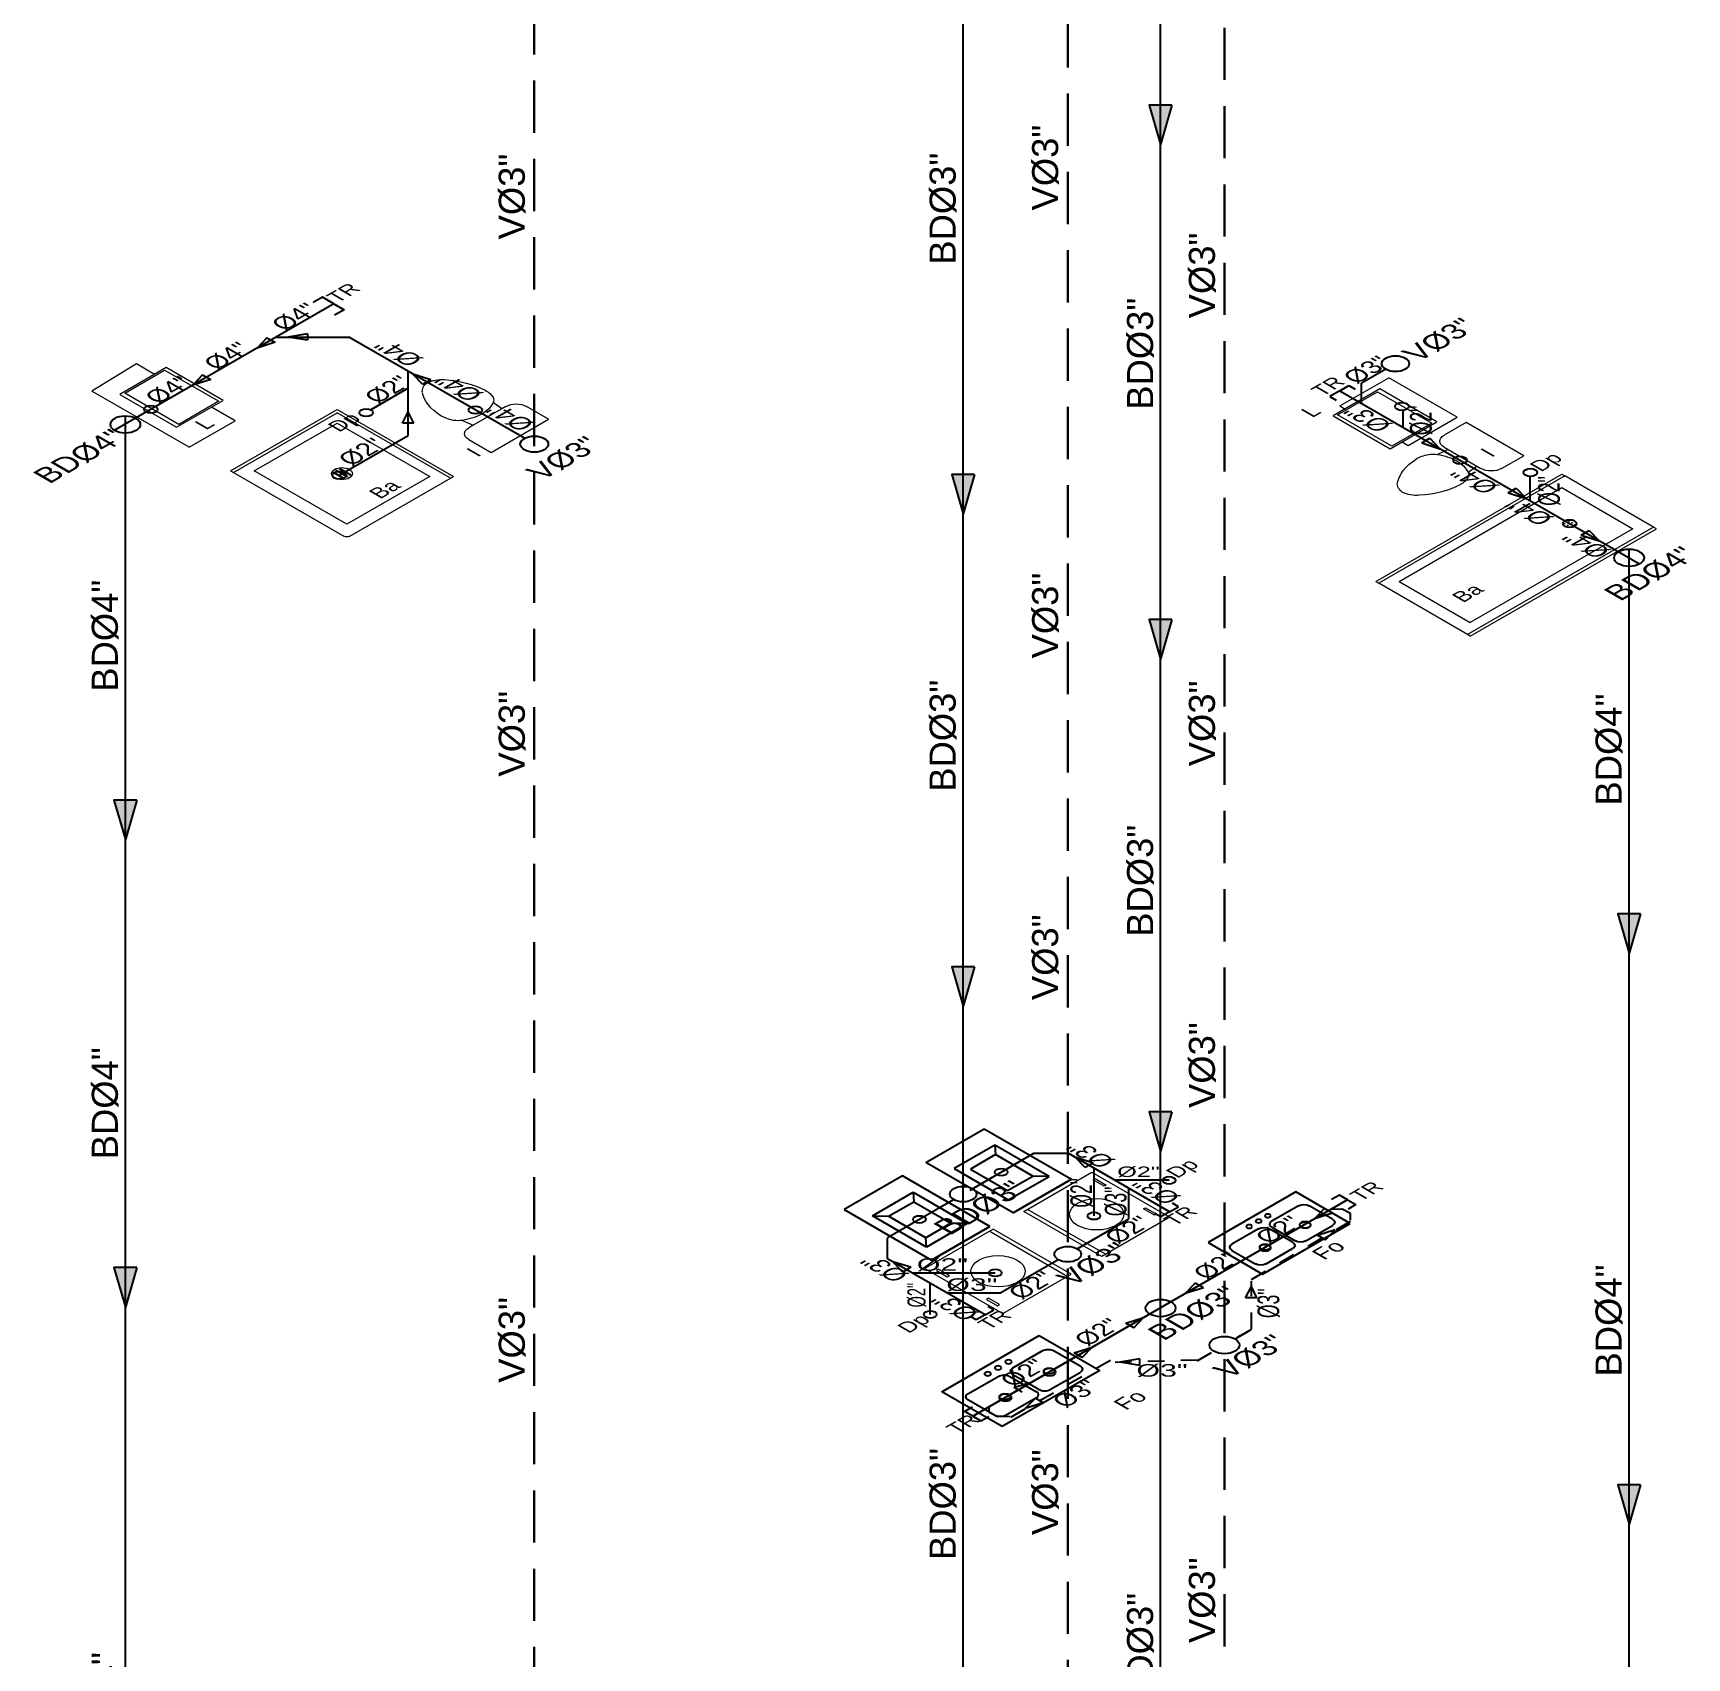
# Model space of a CAD drawing. Header units: feet. Extents: x 1019 to 2236, y -546 to 122.
# Drawn here: x 1086.13 to 1096.18, y -291.55 to -281.67 of the extents above; entities that cross this region are included whole.
import ezdxf

# ---------------------------------------------------------------- set-up
doc = ezdxf.new("R2010")
doc.units = ezdxf.units.FT
doc.header["$LTSCALE"] = 0.05
doc.header["$MEASUREMENT"] = 0
doc.linetypes.add('HIDDEN', pattern=[9.525, 6.35, -3.175])
for name, color, linetype, lineweight in [('AGUAFRIA', 5, 'HIDDEN', 30), ('COCINA', 8, 'Continuous', 25), ('FURN', 8, 'Continuous', 9), ('I-FURN', 8, 'Continuous', 0), ('P-SANR-FIXT', 8, 'Continuous', 9)]:
    doc.layers.add(name, color=color, linetype=linetype, lineweight=lineweight)
doc.layers.add('AGUASNEGRAS', color=4, linetype='Continuous')
doc.layers.add('TEXXT', color=2, linetype='Continuous')
doc.styles.add('DAMIAN', font='arial.ttf', dxfattribs={"height": 0.12})

msp = doc.modelspace()

# ---------------------------------------------------------------- hatches: boundary and pattern name
at = {"layer": 'AGUASNEGRAS'}
for points in [[(1092.91, -282.105), (1092.979, -282.344), (1093.048, -282.105)], [(1091.71, -284.35), (1091.779, -284.59), (1091.848, -284.35)], [(1092.91, -285.232), (1092.979, -285.472), (1093.048, -285.232)], [(1086.617, -286.33), (1086.686, -286.57), (1086.755, -286.33)], [(1095.758, -287.021), (1095.827, -287.261), (1095.896, -287.021)], [(1091.71, -287.343), (1091.779, -287.583), (1091.848, -287.343)], [(1092.91, -288.225), (1092.979, -288.465), (1093.048, -288.225)], [(1086.617, -289.173), (1086.686, -289.413), (1086.755, -289.173)], [(1095.758, -290.493), (1095.827, -290.733), (1095.896, -290.493)]]:
    msp.add_hatch(color=256, dxfattribs=at).paths.add_polyline_path(points)
at = {"layer": 'AGUASNEGRAS', "extrusion": (-8.32667e-17, 0.816497, 0.57735)}
msp.add_hatch(color=256, dxfattribs=at).paths.add_polyline_path([(-1087.794, 139.377), (-1087.674, 139.342), (-1087.794, 139.308)])
at = {"layer": 'AGUASNEGRAS', "extrusion": (2.58127e-15, 0.816497, 0.57735)}
for points in [[(-1087.596, 139.399), (-1087.487, 139.459), (-1087.547, 139.35)], [(-1087.205, 139.79), (-1087.096, 139.85), (-1087.156, 139.741)]]:
    msp.add_hatch(color=256, dxfattribs=at).paths.add_polyline_path(points)
at = {"layer": 'AGUASNEGRAS', "extrusion": (-2.66454e-15, 0.816497, 0.57735)}
for points in [[(-1088.495, 139.842), (-1088.434, 139.733), (-1088.544, 139.793)], [(-1092.52, 129.797), (-1092.46, 129.688), (-1092.569, 129.748)], [(-1093.975, 130.226), (-1093.915, 130.335), (-1094.024, 130.275)], [(-1091.412, 130.896), (-1091.351, 130.787), (-1091.46, 130.847)], [(-1093.19, 131.012), (-1093.129, 131.121), (-1093.239, 131.061)], [(-1092.218, 132.23), (-1092.156, 132.339), (-1092.266, 132.279)]]:
    msp.add_hatch(color=256, dxfattribs=at).paths.add_polyline_path(points)
at = {"layer": 'AGUASNEGRAS', "ltscale": 3, "extrusion": (0, 0.816497, 0.57735)}
h = msp.add_hatch(color=256, dxfattribs=at)
h.dxf.hatch_style = 1
edge = h.paths.add_edge_path()
edge.add_arc((-1094.446, 140.074), 0.0413, -135, 225)
h = msp.add_hatch(color=256, dxfattribs=at)
h.dxf.hatch_style = 1
edge = h.paths.add_edge_path()
edge.add_arc((-1086.686, 140.264), 0.091, -135, 225)
h = msp.add_hatch(color=256, dxfattribs=at)
h.dxf.hatch_style = 1
edge = h.paths.add_edge_path()
edge.add_arc((-1086.841, 140.105), 0.0413, 45, 405, ccw=False)
h = msp.add_hatch(color=256, dxfattribs=at)
h.dxf.hatch_style = 1
edge = h.paths.add_edge_path()
edge.add_arc((-1088.15, 140.14), 0.0413, 45, 405, ccw=False)
at = {"layer": 'AGUASNEGRAS', "extrusion": (-3.69149e-15, 0.816497, 0.57735)}
for points in [[(-1088.371, 140.249), (-1088.406, 140.129), (-1088.44, 140.249)], [(-1093.496, 131.15), (-1093.531, 131.03), (-1093.565, 131.15)]]:
    msp.add_hatch(color=256, dxfattribs=at).paths.add_polyline_path(points)
at = {"layer": 'AGUASNEGRAS', "ltscale": 3, "extrusion": (0, 0.816497, 0.57735)}
h = msp.add_hatch(color=256, dxfattribs=at)
h.dxf.hatch_style = 1
edge = h.paths.add_edge_path()
edge.add_arc((-1088.814, 140.112), 0.0413, 45, 405, ccw=False)
at = {"layer": 'AGUASNEGRAS', "extrusion": (2.66454e-15, 0.816497, 0.57735)}
for points in [[(-1094.616, 140.41), (-1094.676, 140.519), (-1094.567, 140.459)], [(-1095.141, 140.935), (-1095.201, 141.044), (-1095.092, 140.984)], [(-1095.585, 141.379), (-1095.646, 141.488), (-1095.536, 141.428)]]:
    msp.add_hatch(color=256, dxfattribs=at).paths.add_polyline_path(points)
at = {"layer": 'AGUASNEGRAS', "ltscale": 3, "extrusion": (0, 0.816497, 0.57735)}
h = msp.add_hatch(color=256, dxfattribs=at)
h.dxf.hatch_style = 1
edge = h.paths.add_edge_path()
edge.add_arc((-1094.799, 140.64), 0.0413, -135, 225)
h = msp.add_hatch(color=256, dxfattribs=at)
h.dxf.hatch_style = 1
edge = h.paths.add_edge_path()
edge.add_arc((-1095.227, 140.77), 0.0413, 45, 405, ccw=False)
h = msp.add_hatch(color=256, dxfattribs=at)
h.dxf.hatch_style = 1
edge = h.paths.add_edge_path()
edge.add_arc((-1087.986, 140.799), 0.0413, 45, 405, ccw=False)
h = msp.add_hatch(color=256, dxfattribs=at)
h.dxf.hatch_style = 1
edge = h.paths.add_edge_path()
edge.add_arc((-1095.466, 141.308), 0.0413, 45, 405, ccw=False)
h = msp.add_hatch(color=256, dxfattribs=at)
h.dxf.hatch_style = 1
edge = h.paths.add_edge_path()
edge.add_arc((-1095.827, 141.668), 0.091, -135, 225)
h = msp.add_hatch(color=256, dxfattribs=at)
h.dxf.hatch_style = 1
edge = h.paths.add_edge_path()
edge.add_arc((-1091.779, 130.076), 0.0815, -135, 225)
h = msp.add_hatch(color=256, dxfattribs=at)
h.dxf.hatch_style = 1
edge = h.paths.add_edge_path()
edge.add_arc((-1092.574, 130.306), 0.0388, -135, 225)
h = msp.add_hatch(color=256, dxfattribs=at)
h.dxf.hatch_style = 1
edge = h.paths.add_edge_path()
edge.add_arc((-1093.858, 130.401), 0.033, -135, 225)
h = msp.add_hatch(color=256, dxfattribs=at)
h.dxf.hatch_style = 1
edge = h.paths.add_edge_path()
edge.add_arc((-1093.614, 130.634), 0.033, -135, 225)
at = {"layer": 'AGUASNEGRAS', "extrusion": (-2.58127e-15, 0.816497, 0.57735)}
for points in [[(-1093.933, 130.515), (-1094.041, 130.454), (-1093.982, 130.564)], [(-1092.767, 131.435), (-1092.876, 131.374), (-1092.816, 131.484)], [(-1092.454, 131.747), (-1092.563, 131.687), (-1092.503, 131.796)], [(-1092.088, 132.113), (-1092.198, 132.053), (-1092.137, 132.162)]]:
    msp.add_hatch(color=256, dxfattribs=at).paths.add_polyline_path(points)
at = {"layer": 'AGUASNEGRAS', "ltscale": 3, "extrusion": (0, 0.816497, 0.57735)}
h = msp.add_hatch(color=256, dxfattribs=at)
h.dxf.hatch_style = 1
edge = h.paths.add_edge_path()
edge.add_arc((-1091.974, 130.906), 0.0388, -135, 225)
h = msp.add_hatch(color=256, dxfattribs=at)
h.dxf.hatch_style = 1
edge = h.paths.add_edge_path()
edge.add_arc((-1092.979, 131.276), 0.091, -135, 225)
at = {"layer": 'AGUASNEGRAS', "extrusion": (-5.55112e-17, 0.816497, 0.57735)}
msp.add_hatch(color=256, dxfattribs=at).paths.add_polyline_path([(-1092.852, 131.794), (-1092.732, 131.829), (-1092.852, 131.863)])
at = {"layer": 'AGUASNEGRAS', "ltscale": 3, "extrusion": (0, 0.816497, 0.57735)}
h = msp.add_hatch(color=256, dxfattribs=at)
h.dxf.hatch_style = 1
edge = h.paths.add_edge_path()
edge.add_arc((-1092.301, 131.94), 0.033, -135, 225)
h = msp.add_hatch(color=256, dxfattribs=at)
h.dxf.hatch_style = 1
edge = h.paths.add_edge_path()
edge.add_arc((-1092.032, 132.209), 0.033, -135, 225)

# ---------------------------------------------------------------- linework, layer by layer
at = {"layer": 'AGUAFRIA', "extrusion": (0, 0.816497, 0.57735)}
for p, q in [((1092.415, -300.449, -52.364), (1092.415, -274.921, -31.847)), ((1093.367, -301.001, -51.583), (1093.367, -275.473, -31.066)), ((1089.172, -306.085, -44.394), (1089.172, -277.371, -24.09))]:
    msp.add_line(p, q, dxfattribs=at)
at = {"layer": 'AGUASNEGRAS', "ltscale": 3, "extrusion": (0, 0.816497, 0.57735)}
for p, q in [((1091.779, -300.084, -52.881), (1091.779, -278.117, -37.348)), ((1092.979, -300.776, -51.901), (1092.979, -278.804, -36.365)), ((1087.885, -283.272, -30.157), (1087.827, -283.305, -30.11)), ((1087.953, -283.312, -30.101), (1087.885, -283.272, -30.157)), ((1087.953, -283.312, -30.101), (1086.619, -284.082, -29.012)), ((1087.953, -283.312, -30.101), (1088.016, -283.348, -30.05)), ((1088.016, -283.348, -30.05), (1087.958, -283.381, -30.003)), ((1087.604, -283.514, -29.816), (1088.044, -283.514, -29.816)), ((1089.112, -284.13, -28.943), (1088.044, -283.514, -29.816)), ((1088.406, -284.112, -28.969), (1088.406, -283.723, -29.52)), ((1094.068, -283.841, -29.352), (1094.124, -283.809, -29.398)), ((1094.124, -283.809, -29.398), (1094.162, -283.831, -29.366)), ((1094.348, -283.71, -29.538), (1094.2, -283.795, -29.417)), ((1094.2, -283.917, -29.244), (1094.2, -283.795, -29.417)), ((1088.406, -283.826, -29.373), (1088.179, -283.957, -29.188)), ((1094.068, -283.841, -29.352), (1094.008, -283.876, -29.303)), ((1094.008, -283.876, -29.303), (1094.046, -283.898, -29.271)), ((1094.068, -283.841, -29.352), (1095.891, -284.894, -27.864)), ((1086.686, -305.966, -44.562), (1086.686, -283.993, -29.026)), ((1094.453, -284.064, -29.038), (1094.453, -283.96, -29.185)), ((1087.989, -284.353, -28.629), (1088.406, -284.112, -28.969)), ((1095.226, -284.51, -28.407), (1095.226, -284.365, -28.611)), ((1095.827, -306.776, -43.416), (1095.827, -284.804, -27.879)), ((1091.821, -288.702, -44.885), (1092.209, -288.478, -45.202)), ((1092.209, -288.478, -45.202), (1092.418, -288.478, -45.202)), ((1093.034, -288.834, -44.699), (1092.418, -288.478, -45.202)), ((1092.574, -288.568, -45.074), (1092.574, -288.859, -44.663)), ((1093.031, -288.642, -44.969), (1092.703, -288.642, -44.969)), ((1092.784, -288.689, -44.903), (1092.784, -288.879, -44.635)), ((1094.067, -288.732, -44.843), (1094.019, -288.759, -44.804)), ((1094.116, -288.76, -44.803), (1094.067, -288.732, -44.843)), ((1091.721, -288.76, -44.803), (1091.32, -288.991, -44.476)), ((1091.837, -290.076, -42.942), (1094.114, -288.761, -44.801)), ((1093.034, -288.834, -44.699), (1092.98, -288.865, -44.655)), ((1093.034, -288.834, -44.699), (1093.087, -288.803, -44.743)), ((1093.087, -288.803, -44.743), (1093.052, -288.782, -44.771)), ((1094.116, -288.76, -44.803), (1094.167, -288.789, -44.762)), ((1094.167, -288.789, -44.762), (1094.119, -288.817, -44.723)), ((1092.472, -289.059, -44.381), (1092.784, -288.879, -44.635)), ((1092.98, -288.865, -44.655), (1092.945, -288.844, -44.684)), ((1091.32, -289.119, -44.296), (1091.32, -288.991, -44.476)), ((1091.912, -289.46, -43.813), (1091.32, -289.119, -44.296)), ((1092.357, -289.125, -44.286), (1092.009, -289.326, -44.002)), ((1091.47, -289.205, -44.173), (1091.974, -289.205, -44.173)), ((1091.579, -289.458, -43.816), (1091.579, -289.268, -44.084)), ((1091.68, -289.326, -44.002), (1092.009, -289.326, -44.002)), ((1091.912, -289.46, -43.813), (1091.965, -289.429, -43.856)), ((1091.965, -289.429, -43.856), (1091.93, -289.409, -43.885)), ((1091.858, -289.491, -43.769), (1091.823, -289.471, -43.798)), ((1091.854, -290.066, -42.956), (1092.913, -289.454, -43.821)), ((1091.912, -289.46, -43.813), (1091.858, -289.491, -43.769)), ((1091.788, -290.048, -42.982), (1091.835, -290.02, -43.021)), ((1091.837, -290.076, -42.942), (1091.788, -290.048, -42.982)), ((1091.837, -290.076, -42.942), (1091.887, -290.105, -42.9)), ((1091.887, -290.105, -42.9), (1091.935, -290.078, -42.939))]:
    msp.add_line(p, q, dxfattribs=at)
at = {"layer": 'AGUASNEGRAS', "extrusion": (0, 0.816497, 0.57735)}
for p, q in [((1087.794, -283.494, -29.844), (1087.674, -283.514, -29.816)), ((1087.794, -283.494, -29.844), (1087.794, -283.534, -29.787)), ((1087.547, -283.518, -29.809), (1087.487, -283.581, -29.72)), ((1087.596, -283.546, -29.769), (1087.487, -283.581, -29.72)), ((1087.547, -283.518, -29.809), (1087.596, -283.546, -29.769)), ((1087.794, -283.534, -29.787), (1087.674, -283.514, -29.816)), ((1087.156, -283.744, -29.49), (1087.096, -283.807, -29.401)), ((1087.205, -283.772, -29.45), (1087.096, -283.807, -29.401)), ((1087.156, -283.744, -29.49), (1087.205, -283.772, -29.45)), ((1088.544, -283.774, -29.447), (1088.434, -283.739, -29.497)), ((1088.495, -283.802, -29.408), (1088.434, -283.739, -29.497)), ((1088.544, -283.774, -29.447), (1088.495, -283.802, -29.408)), ((1088.371, -284.037, -29.075), (1088.406, -283.968, -29.173)), ((1088.44, -284.037, -29.075), (1088.406, -283.968, -29.173)), ((1088.44, -284.037, -29.075), (1088.371, -284.037, -29.075)), ((1094.567, -284.158, -28.904), (1094.616, -284.13, -28.944)), ((1094.567, -284.158, -28.904), (1094.676, -284.193, -28.855)), ((1094.616, -284.13, -28.944), (1094.676, -284.193, -28.855)), ((1095.092, -284.461, -28.475), (1095.141, -284.433, -28.515)), ((1095.092, -284.461, -28.475), (1095.201, -284.496, -28.426)), ((1095.141, -284.433, -28.515), (1095.201, -284.496, -28.426)), ((1095.536, -284.718, -28.113), (1095.585, -284.69, -28.152)), ((1095.585, -284.69, -28.152), (1095.646, -284.753, -28.063)), ((1095.536, -284.718, -28.113), (1095.646, -284.753, -28.063)), ((1092.569, -288.537, -45.118), (1092.46, -288.502, -45.167)), ((1092.52, -288.565, -45.078), (1092.46, -288.502, -45.167)), ((1092.569, -288.537, -45.118), (1092.52, -288.565, -45.078)), ((1093.975, -288.813, -44.728), (1093.915, -288.876, -44.639)), ((1094.024, -288.841, -44.688), (1093.975, -288.813, -44.728)), ((1094.024, -288.841, -44.688), (1093.915, -288.876, -44.639)), ((1093.933, -288.976, -44.489), (1094.041, -288.941, -44.539)), ((1093.982, -289.004, -44.449), (1093.933, -288.976, -44.489)), ((1093.982, -289.004, -44.449), (1094.041, -288.941, -44.539)), ((1091.46, -289.171, -44.221), (1091.351, -289.137, -44.27)), ((1091.412, -289.2, -44.181), (1091.351, -289.137, -44.27)), ((1091.46, -289.171, -44.221), (1091.412, -289.2, -44.181)), ((1093.19, -289.267, -44.086), (1093.129, -289.33, -43.997)), ((1093.239, -289.295, -44.046), (1093.129, -289.33, -43.997)), ((1093.239, -289.295, -44.046), (1093.19, -289.267, -44.086)), ((1093.496, -289.356, -43.981), (1093.531, -289.287, -44.079)), ((1093.565, -289.356, -43.981), (1093.531, -289.287, -44.079)), ((1093.565, -289.356, -43.981), (1093.496, -289.356, -43.981)), ((1092.767, -289.511, -43.741), (1092.876, -289.476, -43.79)), ((1092.816, -289.539, -43.701), (1092.767, -289.511, -43.741)), ((1092.816, -289.539, -43.701), (1092.876, -289.476, -43.79)), ((1092.454, -289.691, -43.486), (1092.563, -289.656, -43.535)), ((1092.503, -289.72, -43.446), (1092.454, -289.691, -43.486)), ((1092.503, -289.72, -43.446), (1092.563, -289.656, -43.535)), ((1092.852, -289.728, -43.454), (1092.732, -289.748, -43.426)), ((1092.852, -289.768, -43.398), (1092.852, -289.728, -43.454)), ((1092.852, -289.768, -43.398), (1092.732, -289.748, -43.426)), ((1092.088, -289.902, -43.187), (1092.198, -289.868, -43.236)), ((1092.137, -289.931, -43.147), (1092.088, -289.902, -43.187)), ((1092.218, -289.966, -43.089), (1092.156, -290.029, -43)), ((1092.266, -289.995, -43.048), (1092.156, -290.029, -43)), ((1092.266, -289.995, -43.048), (1092.218, -289.966, -43.089))]:
    msp.add_line(p, q, dxfattribs=at)
at = {"layer": 'AGUASNEGRAS', "color": 3, "linetype": 'HIDDEN', "ltscale": 0.3, "extrusion": (-0.034034, 0.834684, 0.549677)}
for p, q in [((1094.082, -288.817, -44.719), (1094.013, -288.819, -44.72)), ((1094.133, -288.843, -44.676), (1094.082, -288.817, -44.719)), ((1094.133, -288.884, -44.613), (1094.133, -288.843, -44.676)), ((1093.532, -289.546, -43.685), (1093.531, -289.256, -44.126))]:
    msp.add_line(p, q, dxfattribs=at)
at = {"layer": 'AGUASNEGRAS', "color": 3, "linetype": 'HIDDEN', "ltscale": 0.3, "extrusion": (0, 0.816497, 0.57735)}
for p, q in [((1093.531, -289.245, -44.117), (1094.133, -288.891, -44.618)), ((1093.532, -289.549, -43.687), (1093.431, -289.607, -43.605)), ((1093.432, -289.607, -43.605), (1093.535, -289.547, -43.689)), ((1092.675, -289.738, -43.419), (1092.063, -290.086, -42.927)), ((1093.202, -289.739, -43.418), (1093.303, -289.681, -43.5))]:
    msp.add_line(p, q, dxfattribs=at)
at = {"layer": 'AGUASNEGRAS', "color": 3, "linetype": 'HIDDEN', "ltscale": 0.3, "extrusion": (-0.033095, 0.835225, 0.548911)}
for p, q in [((1093.202, -289.736, -43.416), (1092.675, -289.75, -43.427)), ((1091.938, -290.055, -42.968), (1091.938, -290.017, -43.026)), ((1091.987, -290.081, -42.924), (1091.938, -290.055, -42.968)), ((1092.063, -290.079, -42.923), (1091.987, -290.081, -42.924))]:
    msp.add_line(p, q, dxfattribs=at)
at = {"layer": 'AGUASNEGRAS'}
for points, elevation in [([(1093.048, -282.105), (1092.91, -282.105), (1092.979, -282.344)], -38.868), ([(1093.048, -282.105), (1092.979, -282.344)], -38.868), ([(1091.848, -284.35), (1091.71, -284.35), (1091.779, -284.59)], -39.714), ([(1091.848, -284.35), (1091.779, -284.59)], -39.714), ([(1093.048, -285.232), (1092.91, -285.232), (1092.979, -285.472)], -38.868), ([(1093.048, -285.232), (1092.979, -285.472)], -38.868), ([(1086.755, -286.33), (1086.617, -286.33), (1086.686, -286.57)], -30.847), ([(1086.755, -286.33), (1086.686, -286.57)], -30.847), ([(1095.896, -287.021), (1095.758, -287.021), (1095.827, -287.261)], -29.617), ([(1095.896, -287.021), (1095.827, -287.261)], -29.617), ([(1091.848, -287.343), (1091.71, -287.343), (1091.779, -287.583)], -39.714), ([(1091.848, -287.343), (1091.779, -287.583)], -39.714), ([(1093.048, -288.225), (1092.91, -288.225), (1092.979, -288.465)], -38.868), ([(1093.048, -288.225), (1092.979, -288.465)], -38.868), ([(1086.755, -289.173), (1086.617, -289.173), (1086.686, -289.413)], -30.847), ([(1086.755, -289.173), (1086.686, -289.413)], -30.847), ([(1095.896, -290.493), (1095.758, -290.493), (1095.827, -290.733)], -32.072), ([(1095.896, -290.493), (1095.827, -290.733)], -32.072)]:
    msp.add_lwpolyline(points, dxfattribs=dict(at, elevation=elevation))
at = {"layer": 'AGUASNEGRAS', "ltscale": 3, "extrusion": (0, 0.816497, 0.57735)}
for centre, radius in [((-1094.407, 139.624, -248.702), 0.0837), ((-1086.686, 140.264, -248.702), 0.091), ((-1086.841, 140.105, -248.702), 0.0413), ((-1086.841, 140.105, -248.702), 0.0413), ((-1088.15, 140.14, -248.702), 0.0413), ((-1088.15, 140.14, -248.702), 0.0413), ((-1088.814, 140.112, -248.702), 0.0413), ((-1088.814, 140.112, -248.702), 0.0413), ((-1094.446, 140.074, -248.702), 0.0413), ((-1089.172, 140.471, -248.702), 0.0851), ((-1094.799, 140.64, -248.702), 0.0413), ((-1087.986, 140.799, -248.702), 0.0413), ((-1087.986, 140.799, -248.702), 0.0413), ((-1095.227, 140.77, -248.702), 0.0413), ((-1095.227, 140.77, -248.702), 0.0413), ((-1095.466, 141.308, -248.702), 0.0413), ((-1095.466, 141.308, -248.702), 0.0413), ((-1095.827, 141.668, -248.702), 0.091), ((-1092.01, 129.845, -261.638), 0.0388), ((-1093.031, 129.931, -261.638), 0.0388), ((-1091.779, 130.076, -261.638), 0.0815), ((-1092.574, 130.306, -261.638), 0.0388), ((-1091.513, 130.342, -261.638), 0.0388), ((-1093.858, 130.401, -261.638), 0.033), ((-1093.614, 130.634, -261.638), 0.033), ((-1092.415, 130.709, -261.638), 0.0815), ((-1091.974, 130.906, -261.638), 0.0388), ((-1091.579, 131.343, -261.638), 0.0388), ((-1092.979, 131.276, -261.638), 0.091), ((-1093.367, 131.666, -261.638), 0.091), ((-1092.301, 131.94, -261.638), 0.033), ((-1092.032, 132.209, -261.638), 0.033)]:
    msp.add_circle(centre, radius, dxfattribs=at)
at = {"layer": 'COCINA', "extrusion": (-1.67407e-12, -0.816497, -0.57735)}
for p, q in [((1091.552, -288.534, -45.123), (1091.907, -288.329, -45.413)), ((1091.907, -288.329, -45.413), (1092.437, -288.635, -44.98)), ((1091.972, -288.428, -45.272), (1091.724, -288.571, -45.07)), ((1091.972, -288.428, -45.272), (1091.976, -288.485, -45.191)), ((1092.301, -288.618, -45.004), (1091.972, -288.428, -45.272)), ((1092.082, -288.84, -44.69), (1091.552, -288.534, -45.123)), ((1091.976, -288.485, -45.191), (1091.823, -288.574, -45.066)), ((1092.202, -288.616, -45.007), (1091.976, -288.485, -45.191)), ((1091.724, -288.571, -45.07), (1092.053, -288.761, -44.801)), ((1091.823, -288.574, -45.066), (1092.049, -288.704, -44.882)), ((1092.049, -288.704, -44.882), (1092.202, -288.616, -45.007)), ((1092.053, -288.761, -44.801), (1092.301, -288.618, -45.004)), ((1092.082, -288.84, -44.69), (1092.437, -288.635, -44.98)), ((1092.437, -288.635, -44.98), (1092.082, -288.84, -44.69)), ((1092.301, -288.618, -45.004), (1092.202, -288.616, -45.007))]:
    msp.add_line(p, q, dxfattribs=at)
at = {"layer": 'COCINA', "extrusion": (-1.67494e-12, -0.816497, -0.57735)}
for p, q in [((1091.41, -288.615, -45.007), (1091.055, -288.82, -44.717)), ((1091.941, -288.922, -44.574), (1091.41, -288.615, -45.007)), ((1091.227, -288.858, -44.664), (1091.475, -288.715, -44.866)), ((1091.475, -288.715, -44.866), (1091.479, -288.772, -44.786)), ((1091.475, -288.715, -44.866), (1091.804, -288.905, -44.598)), ((1091.055, -288.82, -44.717), (1091.586, -289.127, -44.284)), ((1091.326, -288.86, -44.661), (1091.479, -288.772, -44.786)), ((1091.326, -288.86, -44.661), (1091.479, -288.772, -44.786)), ((1091.479, -288.772, -44.786), (1091.705, -288.903, -44.601)), ((1091.479, -288.772, -44.786), (1091.705, -288.903, -44.601)), ((1091.227, -288.858, -44.664), (1091.326, -288.86, -44.661)), ((1091.556, -289.048, -44.396), (1091.227, -288.858, -44.664)), ((1091.552, -288.991, -44.476), (1091.326, -288.86, -44.661)), ((1091.552, -288.991, -44.476), (1091.326, -288.86, -44.661)), ((1091.705, -288.903, -44.601), (1091.552, -288.991, -44.476)), ((1091.705, -288.903, -44.601), (1091.552, -288.991, -44.476)), ((1091.804, -288.905, -44.598), (1091.556, -289.048, -44.396)), ((1091.941, -288.922, -44.574), (1091.586, -289.127, -44.284)), ((1091.586, -289.127, -44.284), (1091.941, -288.922, -44.574)), ((1091.804, -288.905, -44.598), (1091.705, -288.903, -44.601)), ((1091.556, -289.048, -44.396), (1091.552, -288.991, -44.476))]:
    msp.add_line(p, q, dxfattribs=at)
at = {"layer": 'COCINA', "extrusion": (1.68297e-12, -0.816497, -0.57735)}
for p, q in [((1093.801, -288.713, -44.869), (1093.268, -289.021, -44.433)), ((1094.132, -288.904, -44.599), (1093.801, -288.713, -44.869)), ((1093.817, -288.797, -44.75), (1093.656, -288.89, -44.618)), ((1094.024, -288.879, -44.634), (1093.882, -288.797, -44.75)), ((1093.575, -288.937, -44.552), (1093.413, -289.03, -44.42)), ((1093.599, -289.212, -44.163), (1094.132, -288.904, -44.599)), ((1093.782, -289.019, -44.436), (1093.639, -288.937, -44.552)), ((1093.656, -288.928, -44.565), (1093.798, -289.01, -44.449)), ((1093.862, -289.01, -44.449), (1094.024, -288.917, -44.581)), ((1093.268, -289.021, -44.433), (1093.599, -289.212, -44.163)), ((1093.413, -289.068, -44.367), (1093.555, -289.15, -44.251)), ((1093.62, -289.15, -44.251), (1093.782, -289.057, -44.383))]:
    msp.add_line(p, q, dxfattribs=at)
at = {"layer": 'COCINA', "extrusion": (1.66245e-12, -0.816497, -0.57735)}
for p, q in [((1091.65, -289.928, -43.151), (1092.242, -289.586, -43.635)), ((1092.242, -289.586, -43.635), (1092.61, -289.798, -43.335)), ((1092.081, -289.783, -43.356), (1092.26, -289.679, -43.503)), ((1092.332, -289.679, -43.503), (1092.49, -289.77, -43.374)), ((1091.811, -289.938, -43.136), (1091.991, -289.835, -43.283)), ((1092.61, -289.798, -43.335), (1092.017, -290.14, -42.851)), ((1092.063, -289.835, -43.283), (1092.221, -289.926, -43.154)), ((1092.239, -289.915, -43.169), (1092.081, -289.824, -43.298)), ((1092.49, -289.812, -43.315), (1092.31, -289.915, -43.169)), ((1092.017, -290.14, -42.851), (1091.65, -289.928, -43.151)), ((1091.969, -290.071, -42.949), (1091.811, -289.98, -43.078)), ((1092.221, -289.967, -43.096), (1092.041, -290.071, -42.949))]:
    msp.add_line(p, q, dxfattribs=at)
at = {"layer": 'COCINA', "extrusion": (1.68297e-12, -0.816497, -0.57735)}
for centre, radius in [((1093.518, 130.417, 261.638), 0.0181), ((1093.575, 130.36, 261.638), 0.0181), ((1093.631, 130.304, 261.638), 0.0181), ((1093.858, 130.401, 261.638), 0.0343), ((1093.615, 130.643, 261.638), 0.0343)]:
    msp.add_circle(centre, radius, dxfattribs=at)
at = {"layer": 'COCINA', "extrusion": (1.66245e-12, -0.816497, -0.57735)}
for centre, radius in [((1092.054, 131.843, 261.638), 0.0201), ((1091.928, 131.969, 261.638), 0.0201), ((1091.991, 131.906, 261.638), 0.0201), ((1092.305, 131.951, 261.638), 0.0381), ((1092.036, 132.22, 261.638), 0.0381)]:
    msp.add_circle(centre, radius, dxfattribs=at)
at = {"layer": 'COCINA', "extrusion": (1.68297e-12, -0.816497, -0.57735)}
for centre, start, end in [((1093.85, 130.231, 261.638), 225, 315), ((1093.607, 130.474, 261.638), 225, 315), ((1093.688, 130.393, 261.638), 135, 225), ((1093.992, 130.373, 261.638), 315, 45), ((1093.446, 130.635, 261.638), 135, 225), ((1093.749, 130.616, 261.638), 315, 45), ((1093.83, 130.535, 261.638), 45, 135), ((1093.588, 130.777, 261.638), 45, 135)]:
    msp.add_arc(centre, 0.0457, start, end, dxfattribs=at)
at = {"layer": 'COCINA', "extrusion": (1.66245e-12, -0.816497, -0.57735)}
for centre, start, end in [((1092.296, 131.762, 261.638), 225, 315), ((1092.027, 132.032, 261.638), 225, 315), ((1092.117, 131.942, 261.638), 135, 225), ((1092.454, 131.92, 261.638), 315, 45), ((1091.847, 132.211, 261.638), 135, 225), ((1092.185, 132.189, 261.638), 315, 45), ((1092.275, 132.1, 261.638), 45, 135), ((1092.005, 132.369, 261.638), 45, 135)]:
    msp.add_arc(centre, 0.0508, start, end, dxfattribs=at)
at = {"layer": 'FURN', "extrusion": (0, 0.816497, 0.57735)}
for p, q in [((1092.147, -288.832, -44.701), (1092.561, -288.592, -45.04)), ((1092.561, -288.592, -45.04), (1093.036, -288.866, -44.653)), ((1092.621, -289.106, -44.314), (1092.147, -288.832, -44.701)), ((1092.644, -289.092, -44.333), (1092.17, -288.819, -44.72)), ((1093.036, -288.866, -44.653), (1092.621, -289.106, -44.314)), ((1091.961, -288.939, -44.55), (1091.547, -289.178, -44.211)), ((1092.412, -289.226, -44.144), (1091.938, -288.952, -44.531)), ((1092.436, -289.213, -44.163), (1091.961, -288.939, -44.55)), ((1091.547, -289.178, -44.211), (1092.021, -289.452, -43.824)), ((1092.021, -289.452, -43.824), (1092.436, -289.213, -44.163))]:
    msp.add_line(p, q, dxfattribs=at)
at = {"layer": 'FURN', "ltscale": 0.02, "extrusion": (0, 0.816497, 0.57735)}
for p, q in [((1092.569, -288.639, -44.974), (1092.581, -288.632, -44.983)), ((1092.581, -288.632, -44.983), (1092.648, -288.671, -44.929)), ((1092.636, -288.678, -44.919), (1092.569, -288.639, -44.974)), ((1092.648, -288.671, -44.929), (1092.636, -288.678, -44.919)), ((1092.875, -288.815, -44.724), (1092.887, -288.809, -44.734)), ((1092.942, -288.854, -44.67), (1092.875, -288.815, -44.724)), ((1092.887, -288.809, -44.734), (1092.954, -288.847, -44.679)), ((1092.954, -288.847, -44.679), (1092.942, -288.854, -44.67)), ((1091.628, -289.183, -44.205), (1091.616, -289.19, -44.195)), ((1091.616, -289.19, -44.195), (1091.682, -289.229, -44.14)), ((1091.695, -289.222, -44.15), (1091.628, -289.183, -44.205)), ((1091.682, -289.229, -44.14), (1091.695, -289.222, -44.15)), ((1091.933, -289.359, -43.955), (1091.921, -289.366, -43.946)), ((1091.921, -289.366, -43.946), (1091.988, -289.405, -43.891)), ((1092, -289.398, -43.901), (1091.933, -289.359, -43.955)), ((1091.988, -289.405, -43.891), (1092, -289.398, -43.901))]:
    msp.add_line(p, q, dxfattribs=at)
for centre in [(-1092.591, 130.289, -261.638), (-1091.991, 130.889, -261.638)]:
    msp.add_circle(centre, 0.165, dxfattribs=at)
at = {"layer": 'I-FURN', "extrusion": (-1.67488e-12, -0.816497, -0.57735)}
for p, q in [((1086.935, -283.7, -29.552), (1086.652, -283.863, -29.321)), ((1086.863, -283.741, -29.493), (1086.753, -283.678, -29.583)), ((1087.281, -283.9, -29.27), (1086.935, -283.7, -29.552)), ((1086.682, -283.855, -29.332), (1086.925, -283.715, -29.531)), ((1086.925, -283.715, -29.531), (1087.255, -283.905, -29.262)), ((1086.652, -283.863, -29.321), (1086.998, -284.063, -29.039)), ((1087.012, -284.046, -29.063), (1086.682, -283.855, -29.332)), ((1086.998, -284.063, -29.039), (1087.281, -283.9, -29.27)), ((1087.255, -283.905, -29.262), (1087.012, -284.046, -29.063)), ((1087.353, -284.024, -29.094), (1087.209, -283.941, -29.211)), ((1087.075, -284.184, -28.867), (1087.353, -284.024, -29.094))]:
    msp.add_line(p, q, dxfattribs=at)
at = {"layer": 'I-FURN', "extrusion": (-1.67499e-12, -0.816497, -0.57735)}
for p, q in [((1094.069, -283.933, -29.222), (1094.366, -283.762, -29.465)), ((1094.781, -284.001, -29.126), (1094.366, -283.762, -29.465)), ((1094.312, -283.83, -29.368), (1094.029, -283.993, -29.137)), ((1094.055, -283.987, -29.146), (1094.298, -283.847, -29.344)), ((1094.298, -283.847, -29.344), (1094.628, -284.037, -29.075)), ((1094.658, -284.029, -29.086), (1094.312, -283.83, -29.368)), ((1094.029, -283.993, -29.137), (1094.375, -284.193, -28.855)), ((1094.385, -284.178, -28.876), (1094.055, -283.987, -29.146)), ((1094.069, -283.933, -29.222), (1094.101, -283.952, -29.196)), ((1094.484, -284.173, -28.883), (1094.781, -284.001, -29.126)), ((1094.375, -284.193, -28.855), (1094.658, -284.029, -29.086)), ((1094.628, -284.037, -29.075), (1094.385, -284.178, -28.876)), ((1094.447, -284.151, -28.914), (1094.484, -284.173, -28.883))]:
    msp.add_line(p, q, dxfattribs=at)
at = {"layer": 'P-SANR-FIXT', "extrusion": (0, 0.816497, 0.57735)}
for p, q in [((1086.753, -283.678, -29.583), (1086.483, -283.843, -29.35)), ((1087.075, -284.184, -28.867), (1086.483, -283.843, -29.35)), ((1088.051, -284.725, -28.102), (1088.68, -284.362, -28.615))]:
    msp.add_line(p, q, dxfattribs=at)
at = {"layer": 'P-SANR-FIXT', "extrusion": (-1.67494e-12, -0.816497, -0.57735)}
for p, q in [((1087.326, -284.327, -28.665), (1087.973, -283.954, -29.193)), ((1087.344, -284.338, -28.65), (1087.973, -283.975, -29.163)), ((1087.973, -283.954, -29.193), (1088.68, -284.362, -28.615)), ((1088.662, -284.373, -28.601), (1087.973, -283.975, -29.163)), ((1087.47, -284.327, -28.665), (1087.973, -284.037, -29.075)), ((1087.973, -284.037, -29.075), (1088.536, -284.362, -28.615)), ((1094.837, -284.033, -29.08), (1094.702, -284.111, -28.971)), ((1095.187, -284.236, -28.795), (1094.837, -284.033, -29.08)), ((1094.727, -284.198, -28.847), (1094.662, -284.228, -28.805)), ((1094.702, -284.184, -28.868), (1094.727, -284.198, -28.847)), ((1094.727, -284.198, -28.847), (1094.901, -284.299, -28.705)), ((1094.849, -284.336, -28.652), (1094.901, -284.299, -28.705)), ((1094.901, -284.299, -28.705), (1094.926, -284.313, -28.685)), ((1095.052, -284.313, -28.685), (1095.187, -284.236, -28.795)), ((1087.326, -284.327, -28.665), (1087.344, -284.338, -28.65)), ((1087.344, -284.338, -28.65), (1088.015, -284.725, -28.102)), ((1088.033, -284.653, -28.205), (1087.47, -284.327, -28.665)), ((1088.012, -284.376, -28.596), (1087.949, -284.339, -28.648)), ((1087.955, -284.336, -28.653), (1088.018, -284.372, -28.601)), ((1088.031, -284.365, -28.612), (1087.968, -284.328, -28.663)), ((1087.974, -284.325, -28.668), (1088.037, -284.361, -28.617)), ((1088.05, -284.354, -28.628), (1087.987, -284.317, -28.679)), ((1087.994, -284.314, -28.684), (1088.057, -284.35, -28.633)), ((1088.536, -284.362, -28.615), (1088.033, -284.653, -28.205)), ((1094.287, -285.001, -27.713), (1095.418, -284.347, -28.636)), ((1095.436, -284.358, -28.622), (1094.305, -285.011, -27.698)), ((1095.418, -284.347, -28.636), (1095.436, -284.358, -28.622)), ((1095.418, -284.347, -28.636), (1095.436, -284.358, -28.622)), ((1095.976, -284.67, -28.181), (1095.436, -284.358, -28.622)), ((1094.43, -285.001, -27.713), (1095.418, -284.43, -28.519)), ((1095.418, -284.43, -28.519), (1095.85, -284.68, -28.166)), ((1095.85, -284.68, -28.166), (1094.862, -285.25, -27.36))]:
    msp.add_line(p, q, dxfattribs=at)
at = {"layer": 'P-SANR-FIXT', "extrusion": (-1.67499e-12, -0.816497, -0.57735)}
for p, q in [((1088.974, -283.951, -29.198), (1088.8, -284.051, -29.056)), ((1088.974, -283.951, -29.198), (1088.922, -283.913, -29.251)), ((1088.999, -283.936, -29.218), (1088.974, -283.951, -29.198)), ((1089.259, -284.014, -29.108), (1089.125, -283.936, -29.218)), ((1088.735, -284.021, -29.098), (1088.8, -284.051, -29.056)), ((1088.8, -284.051, -29.056), (1088.774, -284.066, -29.035)), ((1088.909, -284.216, -28.822), (1089.259, -284.014, -29.108)), ((1088.774, -284.138, -28.932), (1088.909, -284.216, -28.822))]:
    msp.add_line(p, q, dxfattribs=at)
at = {"layer": 'P-SANR-FIXT', "extrusion": (-1.67368e-12, -0.816497, -0.57735)}
for p, q in [((1095.976, -284.67, -28.181), (1094.844, -285.323, -27.257)), ((1094.862, -285.333, -27.242), (1095.994, -284.68, -28.166)), ((1095.994, -284.68, -28.166), (1095.976, -284.67, -28.181))]:
    msp.add_line(p, q, dxfattribs=at)
at = {"layer": 'P-SANR-FIXT', "extrusion": (1.67368e-12, -0.816497, -0.57735)}
for p, q in [((1094.287, -285.001, -27.713), (1094.305, -285.011, -27.698)), ((1094.844, -285.323, -27.257), (1094.305, -285.011, -27.698)), ((1094.43, -285.001, -27.713), (1094.862, -285.25, -27.36))]:
    msp.add_line(p, q, dxfattribs=at)
at = {"layer": 'P-SANR-FIXT', "extrusion": (1.67494e-12, -0.816497, -0.57735)}
msp.add_line((1094.862, -285.333, -27.242), (1094.844, -285.323, -27.257), dxfattribs=at)
at = {"layer": 'P-SANR-FIXT', "extrusion": (-1.67499e-12, -0.816497, -0.57735)}
for centre, radius, start, end in [((1088.627, 139.91, 248.702), 0.136, 173.5058, 220.219), ((1088.611, 139.926, 248.702), 0.136, 229.781, 276.4942), ((1088.576, 140.23, 248.702), 0.441, 276.4942, 312.291), ((1088.93, 139.876, 248.702), 0.441, 137.709, 173.5058), ((1088.761, 140.027, 248.702), 0.167, 312.291, 343.9404), ((1088.826, 140.008, 248.702), 0.0995, 343.9404, 15.1019), ((1088.728, 140.06, 248.702), 0.167, 106.0596, 137.709), ((1088.665, 139.964, 248.702), 0.266, 45.1019, 74.8981), ((1088.665, 139.965, 248.702), 0.266, 15.1019, 44.8981), ((1089.062, 140.137, 248.702), 0.0889, 225, 315), ((1088.709, 140.125, 248.702), 0.0995, 74.8981, 106.0596), ((1088.837, 140.361, 248.702), 0.0889, 135, 225)]:
    msp.add_arc(centre, radius, start, end, dxfattribs=at)
at = {"layer": 'P-SANR-FIXT', "extrusion": (-1.67494e-12, -0.816497, -0.57735)}
for centre, radius, start, end in [((1094.765, 140.44, 248.702), 0.0889, 135, 225), ((1088.003, 140.782, 248.702), 0.0635, 225, 45), ((1088.003, 140.782, 248.702), 0.0635, 225, 45), ((1087.991, 140.731, 248.702), 0.00444, 135, 315), ((1094.858, 140.926, 248.702), 0.441, 186.4942, 222.291), ((1094.655, 140.741, 248.702), 0.167, 222.291, 253.9404), ((1094.636, 140.676, 248.702), 0.0995, 253.9404, 285.1019), ((1094.593, 140.837, 248.702), 0.266, 285.1019, 314.8981), ((1094.592, 140.837, 248.702), 0.266, 315.1019, 344.8981), ((1088.003, 140.782, 248.702), 0.0635, 45, 225), ((1088.003, 140.782, 248.702), 0.0635, 45, 225), ((1087.952, 140.77, 248.702), 0.00444, 135, 315), ((1087.971, 140.75, 248.702), 0.00444, 135, 315), ((1088.015, 140.833, 248.702), 0.00444, 315, 135), ((1088.034, 140.813, 248.702), 0.00444, 315, 135), ((1088.054, 140.794, 248.702), 0.00444, 315, 135), ((1094.554, 140.891, 248.702), 0.136, 139.781, 186.4942), ((1094.504, 140.572, 248.702), 0.441, 47.709, 83.5058), ((1094.688, 140.774, 248.702), 0.167, 16.0596, 47.709), ((1094.753, 140.793, 248.702), 0.0995, 344.8981, 16.0596), ((1094.989, 140.665, 248.702), 0.0889, 45, 135), ((1094.538, 140.875, 248.702), 0.136, 83.5058, 130.219), ((1095.436, 141.306, 248.702), 0.00444, 45, 225), ((1095.455, 141.325, 248.702), 0.00444, 45, 225), ((1095.463, 141.279, 248.702), 0.00444, 45, 225), ((1095.474, 141.345, 248.702), 0.00444, 45, 225), ((1095.482, 141.298, 248.702), 0.00444, 45, 225), ((1095.501, 141.318, 248.702), 0.00444, 45, 225), ((1088.033, 141.423, 248.702), 0.0254, 45, 135)]:
    msp.add_arc(centre, radius, start, end, dxfattribs=at)

# ---------------------------------------------------------------- texts
at = {"layer": 'TEXXT', "extrusion": (0, 0.816497, 0.57735), "style": 'DAMIAN'}
for s, height, rotation, p in [(' TR', 0.11, 225, (-1087.948, 139.018, -248.702)), (' Ø4"', 0.132, 225, (-1087.617, 139.322, -248.702)), ('"', 0.158, 225, (-1094.86, 139.297, -248.702)), ('VØ', 0.1584, 225, (-1094.547, 139.61, -248.702)), ('3', 0.158, 225, (-1094.773, 139.384, -248.702)), (' Ø4"', 0.132, 225, (-1087.205, 139.734, -248.702)), (' Ø4"', 0.132, 315, (-1088.54, 139.61, -248.702)), (' Ø3"', 0.132, 225, (-1094.132, 139.88, -248.702)), (' Ø4"', 0.132, 225, (-1086.848, 140.091, -248.702)), (' Ø2"', 0.132, 225, (-1088.182, 140.087, -248.702)), (' Ø4"', 0.132, 315, (-1088.906, 139.977, -248.702)), (' TR', 0.11, 225, (-1093.933, 140.002, -248.702)), (' Dp', 0.11, 225, (-1087.955, 140.379, -248.702)), (' Ø4"', 0.132, 315, (-1089.219, 140.29, -248.702)), (' L', 0.11, 225, (-1093.871, 140.227, -248.702)), (' Ø3"', 0.132, 315, (-1094.432, 140.302, -248.702)), (' Ø2"', 0.132, 270, (-1094.627, 140.428, -248.702)), (' BDØ4"', 0.1584, 225, (-1086.181, 140.938, -248.702)), (' L', 0.11, 225, (-1087.146, 140.356, -248.702)), (' Ø2"', 0.132, 225, (-1088.023, 140.744, -248.702)), (' I', 0.11, 225, (-1088.797, 140.641, -248.702)), ('VØ', 0.1584, 225, (-1089.223, 140.857, -248.702)), ('3', 0.158, 225, (-1089.449, 140.631, -248.702)), ('"', 0.158, 225, (-1089.536, 140.544, -248.702)), (' I', 0.11, 225, (-1094.961, 140.644, -248.702)), (' Dp', 0.11, 225, (-1095.261, 140.797, -248.702)), (' Ba', 0.11, 225, (-1088.205, 141.083, -248.702)), (' Ø4"', 0.132, 315, (-1095.081, 140.952, -248.702)), (' Ø2"', 0.132, 270, (-1095.406, 141.172, -248.702)), (' Ø4"', 0.132, 315, (-1095.413, 141.284, -248.702)), (' Ø4"', 0.132, 315, (-1095.76, 141.63, -248.702)), (' BDØ4"', 0.1584, 225, (-1095.729, 142.174, -248.702)), (' Ba', 0.11, 225, (-1094.788, 142.176, -248.702)), (' Ø3"', 0.132, 315, (-1092.746, 129.759, -261.638)), (' Dp', 0.11, 225, (-1093.05, 129.944, -261.638)), (' Ø2"', 0.132, 270, (-1092.563, 130.27, -261.638)), (' Ø2"', 0.1096, 180, (-1092.673, 129.895, -261.638)), (' BDØ3"', 0.1584, 225, (-1091.654, 130.558, -261.638)), (' Ø3"', 0.132, 270, (-1092.772, 130.36, -261.638)), (' Ø3"', 0.132, 315, (-1093.146, 130.141, -261.638)), (' TR', 0.11, 225, (-1094.168, 130.185, -261.638)), (' TR', 0.11, 225, (-1093.036, 130.446, -261.638)), (' Ø2"', 0.132, 225, (-1092.681, 130.644, -261.638)), (' Ø2"', 0.132, 225, (-1093.598, 130.643, -261.638)), ('"', 0.158, 225, (-1092.759, 130.737, -261.638)), (' Fo', 0.12, 225, (-1093.94, 130.808, -261.638)), (' Ø3"', 0.132, 315, (-1091.494, 130.959, -261.638)), (' Ø2"', 0.132, 180, (-1091.446, 130.884, -261.638)), ('VØ', 0.1584, 225, (-1092.446, 131.05, -261.638)), ('3', 0.158, 225, (-1092.672, 130.824, -261.638)), (' Ø2"', 0.132, 225, (-1093.22, 131.02, -261.638)), (' Ø3"', 0.132, 180, (-1091.625, 131.095, -261.638)), (' Ø2"', 0.132, 225, (-1092.096, 131.229, -261.638)), (' Ø2"', 0.1096, 270, (-1091.55, 131.312, -261.638)), (' BDØ3"', 0.1584, 225, (-1092.955, 131.669, -261.638)), (' Ø3"', 0.132, 269.9236, (-1093.7, 131.433, -261.638)), (' Ø3"', 0.132, 315, (-1091.922, 131.366, -261.638)), (' TR', 0.11, 225, (-1091.906, 131.54, -261.638)), (' Dp', 0.11, 225, (-1091.417, 131.577, -261.638)), (' Ø2"', 0.132, 225, (-1092.497, 131.722, -261.638)), ('3', 0.158, 225, (-1093.624, 131.797, -261.638)), ('"', 0.158, 225, (-1093.711, 131.71, -261.638)), (' Ø2"', 0.132, 225, (-1092.046, 132.15, -261.638)), ('VØ', 0.1584, 225, (-1093.398, 132.023, -261.638)), (' Ø3"', 0.132, 180.0764, (-1092.781, 131.999, -261.638)), (' Ø3"', 0.132, 225.0764, (-1092.364, 132.372, -261.638)), (' Fo', 0.12, 225, (-1092.735, 132.39, -261.638)), (' TR', 0.11, 225, (-1091.714, 132.639, -261.638))]:
    msp.add_text(s, height=height, rotation=rotation, dxfattribs=at).set_placement(p)
at = {"layer": 'TEXXT', "char_height": 0.1584, "width": 4.18176, "attachment_point": 3, "rotation": 90, "style": 'DAMIAN'}
for s, insert in [('{\\fArial|b0|i0|c238|p34;V%%C}3{\\fArial|b0|i0|c238|p34;"}', (1092.198, -282.223, -7.952)), ('{\\fArial|b0|i0|c238|p34;V%%C}3{\\fArial|b0|i0|c238|p34;"}', (1088.956, -282.399)), (' BD%%C3"', (1091.575, -282.393, -39.714)), ('{\\fArial|b0|i0|c238|p34;V%%C}3{\\fArial|b0|i0|c238|p34;"}', (1093.151, -282.879, -7.255)), (' BD%%C3"', (1092.775, -283.275, -38.868)), (' BD%%C4"', (1086.482, -284.99, -30.847)), ('{\\fArial|b0|i0|c238|p34;V%%C}3{\\fArial|b0|i0|c238|p34;"}', (1092.198, -284.947, -7.952)), (' BD%%C3"', (1091.575, -285.598, -39.714)), ('{\\fArial|b0|i0|c238|p34;V%%C}3{\\fArial|b0|i0|c238|p34;"}', (1093.151, -285.603, -7.255)), ('{\\fArial|b0|i0|c238|p34;V%%C}3{\\fArial|b0|i0|c238|p34;"}', (1088.956, -285.666)), (' BD%%C4"', (1095.623, -285.682, -29.617)), (' BD%%C3"', (1092.775, -286.48, -38.868)), ('{\\fArial|b0|i0|c238|p34;V%%C}3{\\fArial|b0|i0|c238|p34;"}', (1092.198, -287.025, -7.952)), ('{\\fArial|b0|i0|c238|p34;V%%C}3{\\fArial|b0|i0|c238|p34;"}', (1093.151, -287.681, -7.255)), (' BD%%C4"', (1086.482, -287.833, -30.847)), (' BD%%C4"', (1095.623, -289.154, -32.072)), ('{\\fArial|b0|i0|c238|p34;V%%C}3{\\fArial|b0|i0|c238|p34;"}', (1088.956, -289.352)), (' BD%%C3"', (1091.575, -290.27, -39.714)), ('{\\fArial|b0|i0|c238|p34;V%%C}3{\\fArial|b0|i0|c238|p34;"}', (1092.198, -290.278, -7.952)), ('{\\fArial|b0|i0|c238|p34;V%%C}3{\\fArial|b0|i0|c238|p34;"}', (1093.151, -290.935, -7.255)), (' BD%%C3"', (1092.775, -291.151, -38.868)), (' BD%%C4"', (1086.482, -291.511, -30.847))]:
    msp.add_mtext(s, dxfattribs=dict(at, insert=insert))

doc.saveas('drawing.dxf')
